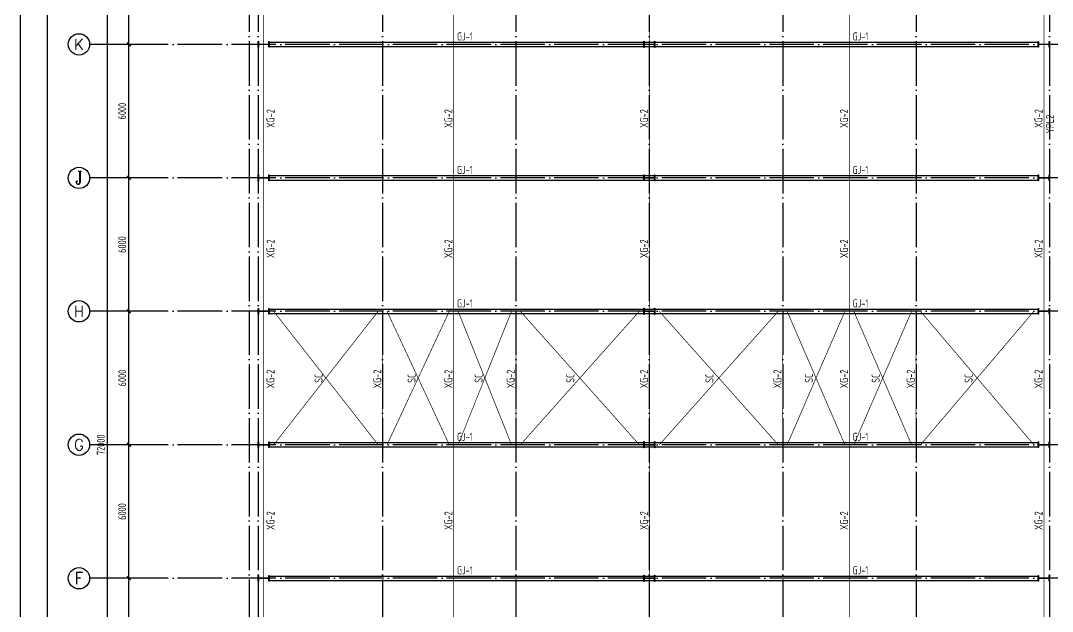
# Model space of a CAD drawing. Extents: x -1389621 to 57380, y -92505 to 283644.
# Drawn here: x -236954 to -190537, y 105577 to 132134 of the extents above; entities that cross this region are included whole.
import ezdxf
from ezdxf.enums import TextEntityAlignment as Align

# ---------------------------------------------------------------- set-up
doc = ezdxf.new("R2010")
doc.units = 0
doc.header["$LTSCALE"] = 100
doc.header["$MEASUREMENT"] = 0
doc.linetypes.add('DOTE', pattern=[2.42, 2, -0.2, 0.02, -0.2])
doc.layers.get('0').update_dxf_attribs({"linetype": 'CONTINUOUS'})
doc.layers.get('Defpoints').update_dxf_attribs({"linetype": 'CONTINUOUS'})
for name, color, linetype in [('10', 7, 'CONTINUOUS'), ('AXIS', 3, 'CONTINUOUS'), ('AXIS_TEXT', 7, 'CONTINUOUS'), ('BORDER', 7, 'CONTINUOUS'), ('DIM', 3, 'CONTINUOUS'), ('DOTE', 1, 'DOTE'), ('柱子', 3, 'CONTINUOUS'), ('梁', 4, 'CONTINUOUS'), ('系杆支撑', 2, 'CONTINUOUS')]:
    doc.layers.add(name, color=color, linetype=linetype)
doc.layers.add('数字', color=3, linetype='CONTINUOUS', lineweight=20)
doc.styles.add('_TCH_AXIS', font='COMPLEX', dxfattribs={"bigfont": 'GBCBIG'})
doc.styles.add('COMPLEX', font='COMPLEX')
doc.styles.add('TSSD_Dimension', font='tssdeng.shx', dxfattribs={"width": 0.7, "bigfont": 'hztxt.shx'})
doc.styles.add('TSSD_REIN', font='Tssdeng.shx', dxfattribs={"width": 0.7, "bigfont": 'hztxt.shx'})
doc.dimstyles.new('TSSD_100_100', dxfattribs={"dimtxt": 300, "dimasz": 100, "dimexe": 100, "dimexo": 250, "dimgap": 100, "dimtad": 1, "dimdec": 0, "dimzin": 0, "dimdsep": 46, "dimtxsty": 'TSSD_Dimension', "dimblk": 'ARCHTICK', "dimblk1": 'ARCHTICK', "dimblk2": 'ARCHTICK', "dimcen": 0, "dimdle": 100, "dimclrt": 7, "dimadec": 0, "dimazin": 0, "dimtfac": 1, "dimtdec": 0, "dimtix": 1, "dimtmove": 2, "dimatfit": 3, "dimfxl": 0, "dimtolj": 1, "dimtzin": 0, "dimarcsym": 0})

# ---------------------------------------------------------------- blocks, each defined once
blk = doc.blocks.new('_ArchTick')
at = {"color": 0, "linetype": 'ByBlock'}
blk.add_lwpolyline([(-0.71, -0.71, 0.5, 0.5, 0), (0.71, 0.71, 0.5, 0.5, 0)], format="xyseb", dxfattribs=at)
blk = doc.blocks.new('*D334')
at = {"layer": 'Defpoints', "color": 0, "ltscale": 100}
for p in [(-232086, 107067), (-230592, 107067), (-230592, 101067)]:
    blk.add_point(p, dxfattribs=at)
at = {"layer": 'DIM', "color": 0, "lineweight": -2, "ltscale": 100}
for p, q in [((-230892, 107067), (-232206, 107067)), ((-232086, 100947), (-232086, 107187)), ((-230892, 101067), (-232206, 101067))]:
    blk.add_line(p, q, dxfattribs=at)
at = {"layer": 'DIM', "color": 0, "lineweight": -2, "ltscale": 100, "xscale": 120, "yscale": 120, "zscale": 120}
for p, rotation in [((-232086, 107067), 90), ((-232086, 101067), 270)]:
    blk.add_blockref('_ArchTick', p, dxfattribs=dict(at, rotation=rotation))
at = {"layer": 'DIM', "color": 7, "ltscale": 100, "insert": (-232386, 104067), "char_height": 360, "attachment_point": 5, "rotation": 90, "style": 'TSSD_Dimension'}
blk.add_mtext('\\A1;6000', dxfattribs=at)
blk = doc.blocks.new('*D335')
at = {"layer": 'Defpoints', "color": 0, "ltscale": 100}
for p in [(-232086, 113067), (-230592, 113067), (-230592, 107067)]:
    blk.add_point(p, dxfattribs=at)
at = {"layer": 'DIM', "color": 0, "lineweight": -2, "ltscale": 100}
for p, q in [((-230892, 113067), (-232206, 113067)), ((-232086, 106947), (-232086, 113187)), ((-230892, 107067), (-232206, 107067))]:
    blk.add_line(p, q, dxfattribs=at)
at = {"layer": 'DIM', "color": 0, "lineweight": -2, "ltscale": 100, "xscale": 120, "yscale": 120, "zscale": 120}
for p, rotation in [((-232086, 113067), 90), ((-232086, 107067), 270)]:
    blk.add_blockref('_ArchTick', p, dxfattribs=dict(at, rotation=rotation))
at = {"layer": 'DIM', "color": 7, "ltscale": 100, "insert": (-232386, 110067), "char_height": 360, "attachment_point": 5, "rotation": 90, "style": 'TSSD_Dimension'}
blk.add_mtext('\\A1;6000', dxfattribs=at)
blk = doc.blocks.new('*D336')
at = {"layer": 'Defpoints', "color": 0, "ltscale": 100}
for p in [(-232086, 119067), (-230592, 119067), (-230592, 113067)]:
    blk.add_point(p, dxfattribs=at)
at = {"layer": 'DIM', "color": 0, "lineweight": -2, "ltscale": 100}
for p, q in [((-230892, 119067), (-232206, 119067)), ((-232086, 112947), (-232086, 119187)), ((-230892, 113067), (-232206, 113067))]:
    blk.add_line(p, q, dxfattribs=at)
at = {"layer": 'DIM', "color": 0, "lineweight": -2, "ltscale": 100, "xscale": 120, "yscale": 120, "zscale": 120}
for p, rotation in [((-232086, 119067), 90), ((-232086, 113067), 270)]:
    blk.add_blockref('_ArchTick', p, dxfattribs=dict(at, rotation=rotation))
at = {"layer": 'DIM', "color": 7, "ltscale": 100, "insert": (-232386, 116067), "char_height": 360, "attachment_point": 5, "rotation": 90, "style": 'TSSD_Dimension'}
blk.add_mtext('\\A1;6000', dxfattribs=at)
blk = doc.blocks.new('*D337')
at = {"layer": 'Defpoints', "color": 0, "ltscale": 100}
for p in [(-232086, 125067), (-230592, 125067), (-230592, 119067)]:
    blk.add_point(p, dxfattribs=at)
at = {"layer": 'DIM', "color": 0, "lineweight": -2, "ltscale": 100}
for p, q in [((-230892, 125067), (-232206, 125067)), ((-232086, 118947), (-232086, 125187)), ((-230892, 119067), (-232206, 119067))]:
    blk.add_line(p, q, dxfattribs=at)
at = {"layer": 'DIM', "color": 0, "lineweight": -2, "ltscale": 100, "xscale": 120, "yscale": 120, "zscale": 120}
for p, rotation in [((-232086, 125067), 90), ((-232086, 119067), 270)]:
    blk.add_blockref('_ArchTick', p, dxfattribs=dict(at, rotation=rotation))
at = {"layer": 'DIM', "color": 7, "ltscale": 100, "insert": (-232386, 122067), "char_height": 360, "attachment_point": 5, "rotation": 90, "style": 'TSSD_Dimension'}
blk.add_mtext('\\A1;6000', dxfattribs=at)
blk = doc.blocks.new('*D338')
at = {"layer": 'Defpoints', "color": 0, "ltscale": 100}
for p in [(-232086, 131067), (-230592, 131067), (-230592, 125067)]:
    blk.add_point(p, dxfattribs=at)
at = {"layer": 'DIM', "color": 0, "lineweight": -2, "ltscale": 100}
for p, q in [((-230892, 131067), (-232206, 131067)), ((-232086, 124947), (-232086, 131187)), ((-230892, 125067), (-232206, 125067))]:
    blk.add_line(p, q, dxfattribs=at)
at = {"layer": 'DIM', "color": 0, "lineweight": -2, "ltscale": 100, "xscale": 120, "yscale": 120, "zscale": 120}
for p, rotation in [((-232086, 131067), 90), ((-232086, 125067), 270)]:
    blk.add_blockref('_ArchTick', p, dxfattribs=dict(at, rotation=rotation))
at = {"layer": 'DIM', "color": 7, "ltscale": 100, "insert": (-232386, 128067), "char_height": 360, "attachment_point": 5, "rotation": 90, "style": 'TSSD_Dimension'}
blk.add_mtext('\\A1;6000', dxfattribs=at)
blk = doc.blocks.new('*D339')
at = {"layer": 'Defpoints', "color": 0, "ltscale": 100}
for p in [(-232086, 137067), (-230592, 137067), (-230592, 131067)]:
    blk.add_point(p, dxfattribs=at)
at = {"layer": 'DIM', "color": 0, "lineweight": -2, "ltscale": 100}
for p, q in [((-230892, 137067), (-232206, 137067)), ((-232086, 130947), (-232086, 137187)), ((-230892, 131067), (-232206, 131067))]:
    blk.add_line(p, q, dxfattribs=at)
at = {"layer": 'DIM', "color": 0, "lineweight": -2, "ltscale": 100, "xscale": 120, "yscale": 120, "zscale": 120}
for p, rotation in [((-232086, 137067), 90), ((-232086, 131067), 270)]:
    blk.add_blockref('_ArchTick', p, dxfattribs=dict(at, rotation=rotation))
at = {"layer": 'DIM', "color": 7, "ltscale": 100, "insert": (-232386, 134067), "char_height": 360, "attachment_point": 5, "rotation": 90, "style": 'TSSD_Dimension'}
blk.add_mtext('\\A1;6000', dxfattribs=at)
blk = doc.blocks.new('*D342')
at = {"layer": 'Defpoints', "color": 0, "ltscale": 100}
for p in [(-233046, 149067), (-230352, 149067), (-230352, 77067)]:
    blk.add_point(p, dxfattribs=at)
at = {"layer": 'DIM', "color": 0, "lineweight": -2, "ltscale": 100}
for p, q in [((-230652, 149067), (-233166, 149067)), ((-233046, 76947), (-233046, 149187)), ((-230652, 77067), (-233166, 77067))]:
    blk.add_line(p, q, dxfattribs=at)
at = {"layer": 'DIM', "color": 0, "lineweight": -2, "ltscale": 100, "xscale": 120, "yscale": 120, "zscale": 120}
for p, rotation in [((-233046, 149067), 90), ((-233046, 77067), 270)]:
    blk.add_blockref('_ArchTick', p, dxfattribs=dict(at, rotation=rotation))
at = {"layer": 'DIM', "color": 7, "ltscale": 100, "insert": (-233346, 113067), "char_height": 360, "attachment_point": 5, "rotation": 90, "style": 'TSSD_Dimension'}
blk.add_mtext('\\A1;72000', dxfattribs=at)
blk = doc.blocks.new('_AXISO')
blk.add_circle((0, 0), 0.5)
at = {"layer": 'AXIS_TEXT', "style": 'COMPLEX', "width": 1.041667}
blk.add_attdef('A', text='', height=0.56, dxfattribs=at).set_placement((-0.25, -0.28), (0.25, -0.28), align=Align.FIT)

msp = doc.modelspace()

# ---------------------------------------------------------------- linework, layer by layer
at = {"layer": '10', "const_width": 40}
msp.add_lwpolyline([(-190669.75, 125066.574), (-188969.75, 125066.574), (-188969.75, 131066.574), (-190669.75, 131066.574)], dxfattribs=at)
at = {"layer": 'AXIS'}
for p, q in [((-230591.747, 131066.574), (-233849.493, 131066.574)), ((-230591.747, 125066.574), (-233849.493, 125066.574)), ((-230591.747, 119066.574), (-233849.493, 119066.574)), ((-230591.747, 113066.574), (-233849.493, 113066.574)), ((-230591.747, 107066.574), (-233849.493, 107066.574))]:
    msp.add_line(p, q, dxfattribs=at)
at = {"layer": 'BORDER'}
msp.add_lwpolyline([(-236954.028, 57648.326), (-236954.028, 158568.326), (-165674.028, 158568.326), (-165674.028, 57648.326)], close=True, dxfattribs=at)
at = {"layer": 'BORDER', "const_width": 60}
msp.add_lwpolyline([(-235754.028, 58848.326), (-235754.028, 155568.326), (-166874.028, 155568.326), (-166874.028, 58848.326)], close=True, dxfattribs=at)
at = {"layer": 'DOTE', "linetype": 'DOTE', "ltscale": 10}
for p, q in [((-226669.75, 150566.574), (-226669.75, 75566.574)), ((-226269.75, 150566.574), (-226269.75, 75566.574)), ((-220669.75, 150566.574), (-220669.75, 75566.574)), ((-214669.75, 150566.574), (-214669.75, 75566.574)), ((-208669.75, 150566.574), (-208669.75, 75566.574)), ((-202669.75, 150566.574), (-202669.75, 75566.574)), ((-196669.75, 150566.574), (-196669.75, 75566.574)), ((-190669.75, 150566.574), (-190669.75, 75566.574)), ((-189169.75, 131066.574), (-230591.747, 131066.574)), ((-189169.75, 125066.574), (-230591.747, 125066.574)), ((-189169.75, 119066.574), (-230591.747, 119066.574)), ((-189169.75, 113066.574), (-230591.747, 113066.574)), ((-189169.75, 107066.574), (-230591.747, 107066.574))]:
    msp.add_line(p, q, dxfattribs=at)
at = {"layer": '柱子', "ltscale": 100}
for points in [[(-226257.75, 131062.574), (-226257.75, 130936.574), (-226269.75, 130936.574), (-226269.75, 131196.574), (-226257.75, 131196.574), (-226257.75, 131070.574), (-225781.75, 131070.574), (-225781.75, 131196.574), (-225769.75, 131196.574), (-225769.75, 130936.574), (-225781.75, 130936.574), (-225781.75, 131062.574)], [(-208907.75, 131062.574), (-208907.75, 130926.574), (-208919.75, 130926.574), (-208919.75, 131206.574), (-208907.75, 131206.574), (-208907.75, 131070.574), (-208431.75, 131070.574), (-208431.75, 131206.574), (-208419.75, 131206.574), (-208419.75, 130926.574), (-208431.75, 130926.574), (-208431.75, 131062.574)], [(-191157.75, 131062.574), (-191157.75, 130936.574), (-191169.75, 130936.574), (-191169.75, 131196.574), (-191157.75, 131196.574), (-191157.75, 131070.574), (-190681.75, 131070.574), (-190681.75, 131196.574), (-190669.75, 131196.574), (-190669.75, 130936.574), (-190681.75, 130936.574), (-190681.75, 131062.574)], [(-226257.75, 125062.574), (-226257.75, 124936.574), (-226269.75, 124936.574), (-226269.75, 125196.574), (-226257.75, 125196.574), (-226257.75, 125070.574), (-225781.75, 125070.574), (-225781.75, 125196.574), (-225769.75, 125196.574), (-225769.75, 124936.574), (-225781.75, 124936.574), (-225781.75, 125062.574)], [(-208907.75, 125062.574), (-208907.75, 124926.574), (-208919.75, 124926.574), (-208919.75, 125206.574), (-208907.75, 125206.574), (-208907.75, 125070.574), (-208431.75, 125070.574), (-208431.75, 125206.574), (-208419.75, 125206.574), (-208419.75, 124926.574), (-208431.75, 124926.574), (-208431.75, 125062.574)], [(-191157.75, 125062.574), (-191157.75, 124936.574), (-191169.75, 124936.574), (-191169.75, 125196.574), (-191157.75, 125196.574), (-191157.75, 125070.574), (-190681.75, 125070.574), (-190681.75, 125196.574), (-190669.75, 125196.574), (-190669.75, 124936.574), (-190681.75, 124936.574), (-190681.75, 125062.574)], [(-226257.75, 119062.574), (-226257.75, 118936.574), (-226269.75, 118936.574), (-226269.75, 119196.574), (-226257.75, 119196.574), (-226257.75, 119070.574), (-225781.75, 119070.574), (-225781.75, 119196.574), (-225769.75, 119196.574), (-225769.75, 118936.574), (-225781.75, 118936.574), (-225781.75, 119062.574)], [(-208907.75, 119062.574), (-208907.75, 118926.574), (-208919.75, 118926.574), (-208919.75, 119206.574), (-208907.75, 119206.574), (-208907.75, 119070.574), (-208431.75, 119070.574), (-208431.75, 119206.574), (-208419.75, 119206.574), (-208419.75, 118926.574), (-208431.75, 118926.574), (-208431.75, 119062.574)], [(-191157.75, 119062.574), (-191157.75, 118936.574), (-191169.75, 118936.574), (-191169.75, 119196.574), (-191157.75, 119196.574), (-191157.75, 119070.574), (-190681.75, 119070.574), (-190681.75, 119196.574), (-190669.75, 119196.574), (-190669.75, 118936.574), (-190681.75, 118936.574), (-190681.75, 119062.574)], [(-226257.75, 113062.574), (-226257.75, 112936.574), (-226269.75, 112936.574), (-226269.75, 113196.574), (-226257.75, 113196.574), (-226257.75, 113070.574), (-225781.75, 113070.574), (-225781.75, 113196.574), (-225769.75, 113196.574), (-225769.75, 112936.574), (-225781.75, 112936.574), (-225781.75, 113062.574)], [(-208907.75, 113062.574), (-208907.75, 112926.574), (-208919.75, 112926.574), (-208919.75, 113206.574), (-208907.75, 113206.574), (-208907.75, 113070.574), (-208431.75, 113070.574), (-208431.75, 113206.574), (-208419.75, 113206.574), (-208419.75, 112926.574), (-208431.75, 112926.574), (-208431.75, 113062.574)], [(-191157.75, 113062.574), (-191157.75, 112936.574), (-191169.75, 112936.574), (-191169.75, 113196.574), (-191157.75, 113196.574), (-191157.75, 113070.574), (-190681.75, 113070.574), (-190681.75, 113196.574), (-190669.75, 113196.574), (-190669.75, 112936.574), (-190681.75, 112936.574), (-190681.75, 113062.574)], [(-226257.75, 107062.574), (-226257.75, 106936.574), (-226269.75, 106936.574), (-226269.75, 107196.574), (-226257.75, 107196.574), (-226257.75, 107070.574), (-225781.75, 107070.574), (-225781.75, 107196.574), (-225769.75, 107196.574), (-225769.75, 106936.574), (-225781.75, 106936.574), (-225781.75, 107062.574)], [(-208907.75, 107062.574), (-208907.75, 106926.574), (-208919.75, 106926.574), (-208919.75, 107206.574), (-208907.75, 107206.574), (-208907.75, 107070.574), (-208431.75, 107070.574), (-208431.75, 107206.574), (-208419.75, 107206.574), (-208419.75, 106926.574), (-208431.75, 106926.574), (-208431.75, 107062.574)], [(-191157.75, 107062.574), (-191157.75, 106936.574), (-191169.75, 106936.574), (-191169.75, 107196.574), (-191157.75, 107196.574), (-191157.75, 107070.574), (-190681.75, 107070.574), (-190681.75, 107196.574), (-190669.75, 107196.574), (-190669.75, 106936.574), (-190681.75, 106936.574), (-190681.75, 107062.574)]]:
    msp.add_lwpolyline(points, close=True, dxfattribs=at)
at = {"layer": '梁', "ltscale": 100}
for p, q in [((-225769.75, 131166.574), (-191169.75, 131166.574)), ((-225769.75, 130966.574), (-191169.75, 130966.574)), ((-225769.75, 125166.574), (-191169.75, 125166.574)), ((-225769.75, 124966.574), (-191169.75, 124966.574)), ((-225769.75, 119166.574), (-191169.75, 119166.574)), ((-225769.75, 118966.574), (-191169.75, 118966.574)), ((-225769.75, 113166.574), (-191169.75, 113166.574)), ((-225769.75, 112966.574), (-191169.75, 112966.574)), ((-225769.75, 107166.574), (-191169.75, 107166.574)), ((-225769.75, 106966.574), (-191169.75, 106966.574))]:
    msp.add_line(p, q, dxfattribs=at)
at = {"layer": '系杆支撑', "const_width": 30}
for points in [[(-226019.75, 77216.574), (-226019.75, 148916.574)], [(-217469.75, 77216.574), (-217469.75, 148916.574)], [(-208669.75, 77216.574), (-208669.75, 148916.574)], [(-199669.75, 77216.574), (-199669.75, 148916.574)], [(-190919.75, 77216.574), (-190919.75, 148916.574)], [(-220869.75, 113066.574), (-225569.75, 119066.574)], [(-225569.75, 113066.574), (-220869.75, 119066.574)], [(-220669.75, 113066.574), (-220669.75, 119066.574)], [(-217669.75, 113066.574), (-220469.75, 119066.574)], [(-220469.75, 113066.574), (-217669.75, 119066.574)], [(-217269.75, 113066.574), (-214869.75, 119066.574)], [(-214869.75, 113066.574), (-217269.75, 119066.574)], [(-214669.75, 113066.574), (-214669.75, 119066.574)], [(-214469.75, 113066.574), (-209119.75, 119066.574)], [(-209119.75, 113066.574), (-214469.75, 119066.574)], [(-202869.75, 113066.574), (-208219.75, 119066.574)], [(-208219.75, 113066.574), (-202869.75, 119066.574)], [(-202669.75, 113066.574), (-202669.75, 119066.574)], [(-199869.75, 113066.574), (-202469.75, 119066.574)], [(-202469.75, 113066.574), (-199869.75, 119066.574)], [(-199469.75, 113066.574), (-196869.75, 119066.574)], [(-196869.75, 113066.574), (-199469.75, 119066.574)], [(-196669.75, 113066.574), (-196669.75, 119066.574)], [(-196469.75, 113066.574), (-191369.75, 119066.574)], [(-191369.75, 113066.574), (-196469.75, 119066.574)]]:
    msp.add_lwpolyline(points, dxfattribs=at)

# ---------------------------------------------------------------- block references
at = {"layer": 'AXIS'}
ref = msp.add_blockref('_AXISO', (-234329.493, 131066.574), dxfattribs=dict(at, xscale=960, yscale=960, zscale=960))
ref.add_attrib('A', 'K', dxfattribs={"layer": 'AXIS_TEXT', "ltscale": 0.5, "height": 498.312, "style": '_TCH_AXIS'}).set_placement((-234554.919, 130817.418), (-234104.066, 130817.418), align=Align.FIT)
ref = msp.add_blockref('_AXISO', (-234329.493, 125066.574), dxfattribs=dict(at, xscale=960, yscale=960, zscale=960))
ref.add_attrib('A', 'J', dxfattribs={"layer": 'AXIS_TEXT', "ltscale": 0.5, "height": 595.279, "style": '_TCH_AXIS'}).set_placement((-234485.399, 124768.934), (-234173.586, 124768.934), align=Align.FIT)
ref = msp.add_blockref('_AXISO', (-234329.493, 119066.574), dxfattribs=dict(at, xscale=960, yscale=960, zscale=960))
ref.add_attrib('A', 'H', dxfattribs={"layer": 'AXIS_TEXT', "ltscale": 0.5, "height": 486.621, "style": '_TCH_AXIS'}).set_placement((-234561.217, 118823.263), (-234097.768, 118823.263), align=Align.FIT)
ref = msp.add_blockref('_AXISO', (-234329.493, 113066.574), dxfattribs=dict(at, xscale=960, yscale=960, zscale=960))
ref.add_attrib('A', 'G', dxfattribs={"layer": 'AXIS_TEXT', "ltscale": 0.5, "height": 510.22, "style": '_TCH_AXIS'}).set_placement((-234548.158, 112811.464), (-234110.827, 112811.464), align=Align.FIT)
ref = msp.add_blockref('_AXISO', (-234329.493, 107066.574), dxfattribs=dict(at, xscale=960, yscale=960, zscale=960))
ref.add_attrib('A', 'F', dxfattribs={"layer": 'AXIS_TEXT', "ltscale": 0.5, "height": 534.53, "style": '_TCH_AXIS'}).set_placement((-234533.123, 106799.309), (-234125.862, 106799.309), align=Align.FIT)

# ---------------------------------------------------------------- texts
at = {"layer": '数字', "ltscale": 100, "style": 'TSSD_REIN', "width": 0.7}
for p in [(-217324.184, 131243.346), (-199524.184, 131243.346), (-217324.184, 125243.346), (-199524.184, 125243.346), (-217324.184, 119243.346), (-199524.184, 119243.346), (-217324.184, 113243.346), (-199524.184, 113243.346), (-217324.184, 107243.346), (-199524.184, 107243.346)]:
    msp.add_text('GJ-1', height=360, dxfattribs=at).set_placement(p)
for s, p in [('XG-2', (-225532.509, 127316.551)), ('XG-2', (-217530.724, 127316.551)), ('XG-2', (-208730.724, 127316.551)), ('XG-2', (-199730.724, 127316.551)), ('XG-2', (-190980.724, 127316.551)), ('YPL2', (-190467.81, 127061.52)), ('XG-2', (-225532.509, 121463.138)), ('XG-2', (-217530.724, 121463.138)), ('XG-2', (-208730.724, 121463.138)), ('XG-2', (-199730.724, 121463.138)), ('XG-2', (-190980.724, 121463.138)), ('XG-2', (-225532.509, 115608.151)), ('SC', (-223368.806, 115856.128)), ('XG-2', (-220730.724, 115608.151)), ('SC', (-219184.177, 115856.128)), ('XG-2', (-217530.724, 115608.151)), ('SC', (-216168.239, 115856.128)), ('XG-2', (-214730.724, 115608.151)), ('SC', (-212043.227, 115856.128)), ('XG-2', (-208730.724, 115608.151)), ('SC', (-205783.603, 115856.128)), ('XG-2', (-202730.724, 115608.151)), ('SC', (-201311.35, 115856.128)), ('XG-2', (-199730.724, 115608.151)), ('SC', (-198305.104, 115856.128)), ('XG-2', (-196730.724, 115608.151)), ('SC', (-194125.656, 115856.128)), ('XG-2', (-190980.724, 115608.151)), ('XG-2', (-225532.509, 109237.555)), ('XG-2', (-217530.724, 109237.555)), ('XG-2', (-208730.724, 109237.555)), ('XG-2', (-199730.724, 109237.555)), ('XG-2', (-190980.724, 109237.555))]:
    msp.add_text(s, height=360, rotation=90, dxfattribs=at).set_placement(p)

# ---------------------------------------------------------------- dimensions: what is measured, and where the dimension line sits
at = {"layer": 'DIM', "ltscale": 100}
for p1, p2, distance, picture, middle in [((-230351.747, 77066.574), (-230351.747, 149066.574), 2694.04, '*D342', (-233345.787, 113066.574)), ((-230591.747, 131066.574), (-230591.747, 137066.574), 1494.04, '*D339', (-232385.787, 134066.574)), ((-230591.747, 125066.574), (-230591.747, 131066.574), 1494.04, '*D338', (-232385.787, 128066.574)), ((-230591.747, 119066.574), (-230591.747, 125066.574), 1494.04, '*D337', (-232385.787, 122066.574)), ((-230591.747, 113066.574), (-230591.747, 119066.574), 1494.04, '*D336', (-232385.787, 116066.574)), ((-230591.747, 107066.574), (-230591.747, 113066.574), 1494.04, '*D335', (-232385.787, 110066.574)), ((-230591.747, 101066.574), (-230591.747, 107066.574), 1494.04, '*D334', (-232385.787, 104066.574))]:
    dim = msp.add_aligned_dim(p1=p1, p2=p2, distance=distance, dimstyle='TSSD_100_100', override={"dimscale": 1.2}, dxfattribs=at)
    dim.commit()
    dim.dimension.update_dxf_attribs({"geometry": picture, "text_midpoint": middle})

doc.saveas('drawing.dxf')
